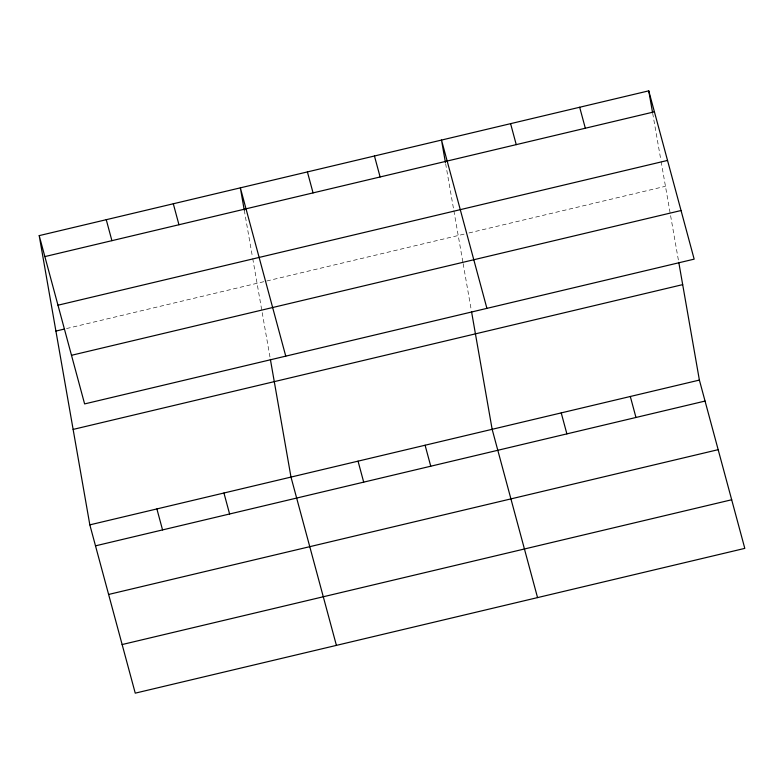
<?xml version="1.0" encoding="UTF-8"?>
<svg xmlns="http://www.w3.org/2000/svg" width="784" height="784" viewBox="0 0 784 784"><rect width="100%" height="100%" fill="white"/><g stroke="black" fill="none" stroke-linecap="round" stroke-linejoin="round"><path stroke-width="0.59" stroke-dasharray="3.92 2.94" d="M66.503 328.555L464.167 234.102M468.93 232.966L665.459 186.288M652.67 113.229L660.922 160.367M661.128 161.543L678.581 261.219M445.626 163.631L453.671 209.593M453.877 210.769L462.932 262.444M463.138 263.61L471.331 310.444M244.275 210.23L252.526 257.368M252.732 258.544L270.176 358.219"/><path stroke-width="1.18" d="M39.2 235.621L648.75 90.846L694.163 259.141L84.613 403.917L39.2 235.621L89.837 524.859L135.25 693.154L744.8 548.379L699.387 380.083L678.787 262.385M44.864 256.593L654.415 111.818M57.977 305.211L667.527 160.436M55.909 331.073L64.141 329.113M71.491 355.299L681.041 210.524M73.128 429.416L682.678 284.631M89.837 524.859L699.387 380.083M95.501 545.84L705.051 401.065M108.613 594.458L718.164 449.673M122.128 644.546L731.678 499.761M579.67 107.251L585.325 128.223M630.307 396.488L635.971 417.47M510.59 123.656L516.244 144.638M561.226 412.903L566.881 433.875M486.913 308.367L441.5 140.062L445.42 162.455M537.55 597.604L492.146 429.309L471.537 311.611M374.448 155.987L380.113 176.968M425.095 445.234L430.749 466.206M307.406 171.921L313.061 192.893M358.043 461.159L363.698 482.14M285.758 356.142L240.355 187.846L244.275 210.23M336.405 645.379L290.991 477.084L270.382 359.395M173.303 203.771L178.958 224.743M223.94 493.009L229.604 513.99M106.252 219.696L111.906 240.668M156.888 508.934L162.553 529.915M648.75 90.846L652.464 112.053"/></g></svg>
